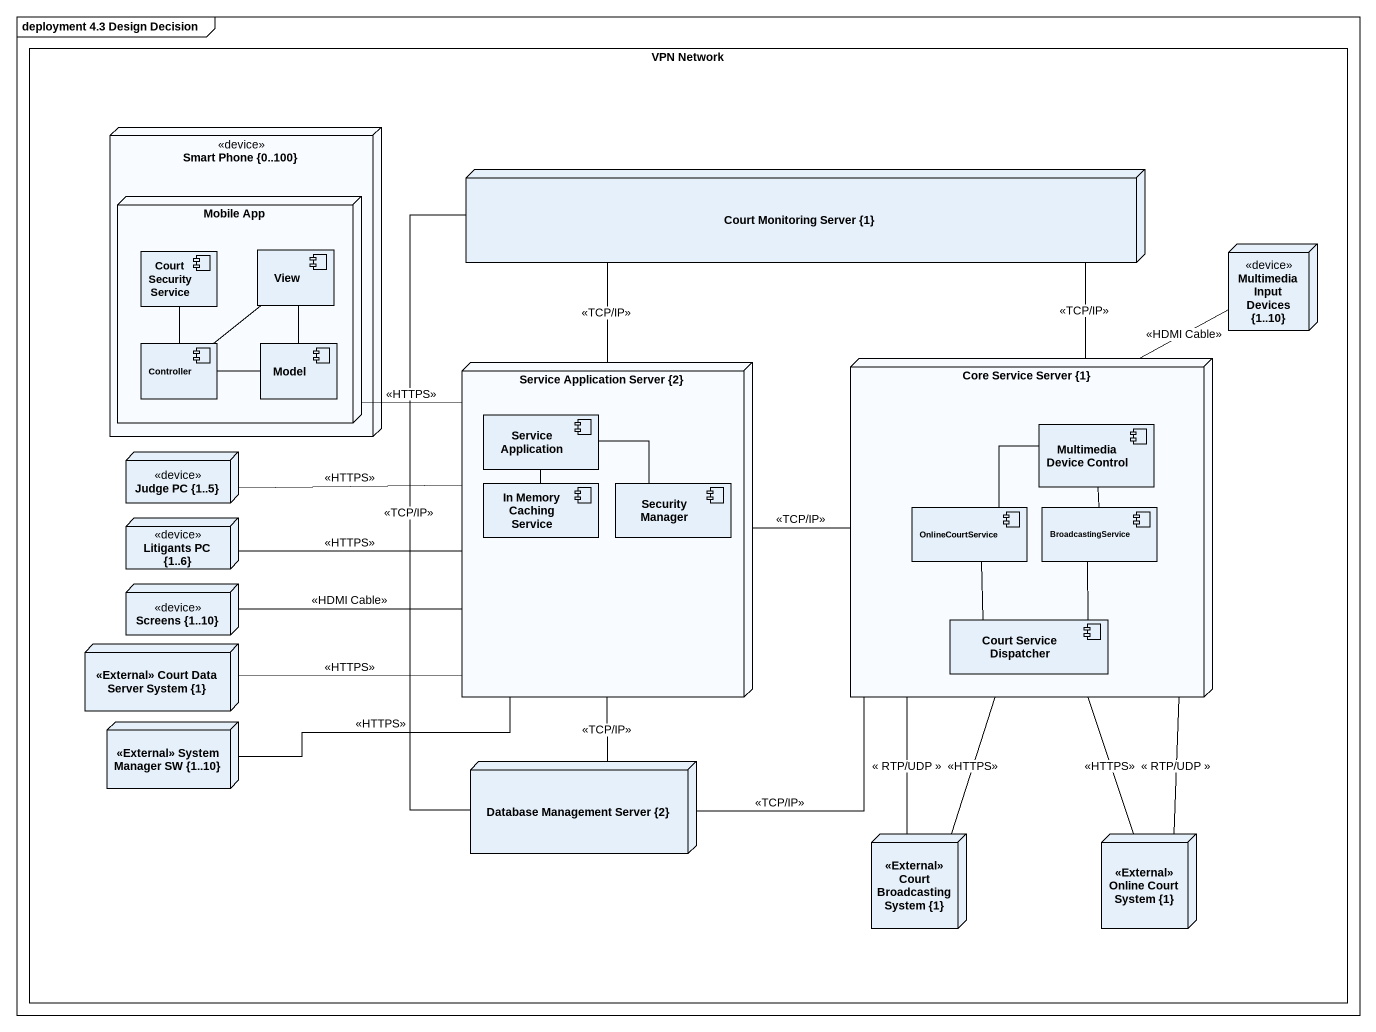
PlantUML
@startuml
mainframe deployment 4.3 Design Decision
rectangle "VPN Network" as VPN_Network {
  node "Smart Phone {0..100}" as Smart_Phone_0_100 <<device>> {
    node "Mobile App" as Mobile_App {
      component "Court Security Service" as Court_Security_Service
      component View
      component Controller
      component Model
    }
  }
  node "Court Monitoring Server {1}" as Court_Monitoring_Server_1
  node "Multimedia Input Devices {1..10}" as Multimedia_Input_Devices_1 <<device>>
  node "Service Application Server {2}" as Service_Application_Server_2 {
    component "Service Application" as Service_Application
    component "In Memory Caching Service" as In_Memory_Caching_Service
    component "Security Manager" as Security_Manager
  }
  node "Core Service Server {1}" as Core_Service_Server_1 {
    component "Multimedia Device Control" as Multimedia_Device_Control
    component OnlineCourtService
    component BroadcastingService
    component "Court Service Dispatcher" as Court_Service_Dispatcher
  }
  node "Judge PC {1..5}" as Judge_PC_1_5 <<device>>
  node "Litigants PC {1..6}" as Litigants_PC_1_6 <<device>>
  node "Screens {1..10}" as Screens_1_10 <<device>>
  node "<<External>> Court Data Server System {1}" as External_Court_Data_Server
  node "<<External>> System Manager SW {1..10}" as External_System_Manager_SW
  node "Database Management Server {2}" as Database_Management_Server_2
  node "<<External>> Court Broadcasting System {1}" as External_Court_Broadcasting
  node "<<External>> Online Court System {1}" as External_Online_Court
}
Court_Monitoring_Server_1 -- Service_Application_Server_2 : <<TCP/IP>>
Court_Monitoring_Server_1 -- Core_Service_Server_1 : <<TCP/IP>>
Court_Monitoring_Server_1 -- Database_Management_Server_2 : <<TCP/IP>>
Mobile_App -right- Service_Application_Server_2 : <<HTTPS>>
Court_Security_Service -- Controller
Multimedia_Input_Devices_1 -- Core_Service_Server_1 : <<HDMI Cable>>
Controller -up- View
Model -up- View
Model -left- Controller
Service_Application_Server_2 -right- Core_Service_Server_1 : <<TCP/IP>>
Core_Service_Server_1 -- External_Online_Court : <<HTTPS>>
Judge_PC_1_5 -right- Service_Application_Server_2 : <<HTTPS>>
Multimedia_Device_Control -- OnlineCourtService
Multimedia_Device_Control -- BroadcastingService
In_Memory_Caching_Service -up- Service_Application
Security_Manager -left- Service_Application
OnlineCourtService -- Court_Service_Dispatcher
BroadcastingService -- Court_Service_Dispatcher
Litigants_PC_1_6 -right- Service_Application_Server_2 : <<HTTPS>>
Screens_1_10 -right- Service_Application_Server_2 : <<HDMI Cable>>
External_Court_Data_Server -right- Service_Application_Server_2 : <<HTTPS>>
External_System_Manager_SW -right- Service_Application_Server_2 : <<HTTPS>>
Database_Management_Server_2 -up- Service_Application_Server_2 : <<TCP/IP>>
Database_Management_Server_2 -up- Core_Service_Server_1 : <<TCP/IP>>
External_Court_Broadcasting -up- Core_Service_Server_1 : <<HTTPS>>
External_Court_Broadcasting -up- Core_Service_Server_1 : << RTP/UDP >>
External_Online_Court -up- Core_Service_Server_1 : << RTP/UDP >>
@enduml
